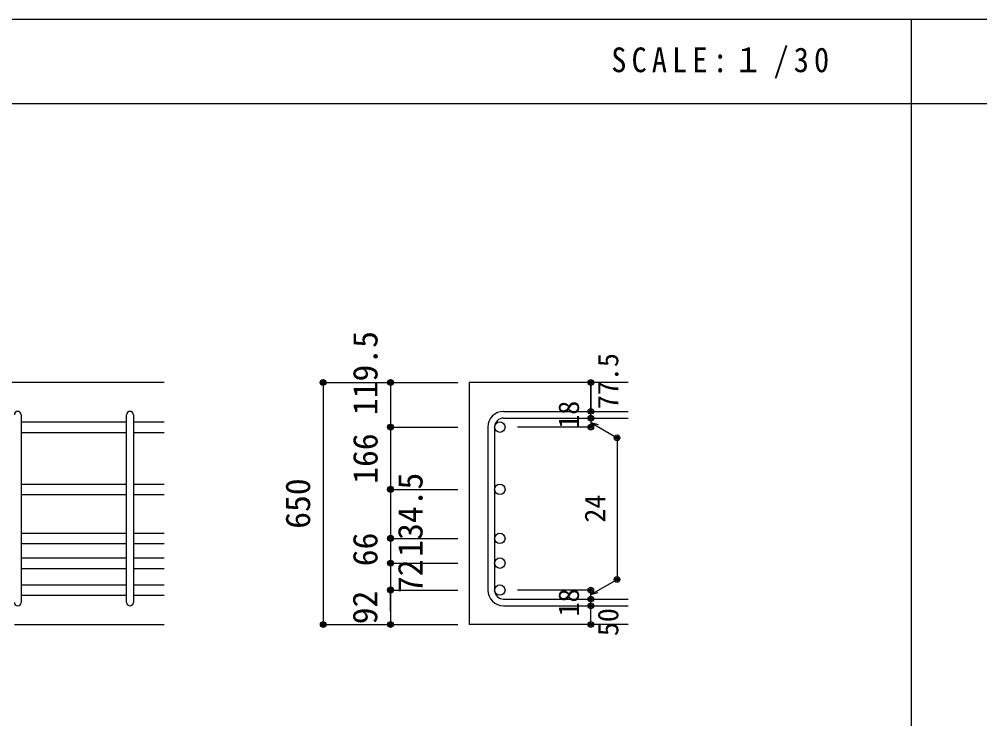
# Model space of a CAD drawing. Units: millimetres at full size, sheet at 1:30; details may follow other scales. Extents: x -5973 to 5954, y -4195 to 4201.
# Drawn here: x -3508 to -942, y 2333 to 4201 of the extents above; entities that cross this region are included whole.
import ezdxf
from ezdxf.enums import TextEntityAlignment as Align

# ---------------------------------------------------------------- set-up
doc = ezdxf.new("R2010")
doc.units = ezdxf.units.MM
doc.header["$LTSCALE"] = 30
doc.header["$PDMODE"] = 32
doc.header["$PDSIZE"] = 15
for name, color, linetype in [('0-1_躯体線', 2, 'Continuous'), ('0-5_基礎梁筋', 7, 'Continuous'), ('0-6_スタラップ筋', 7, 'Continuous'), ('0-D_寸法', 4, 'Continuous'), ('6-7_文字', 7, 'Continuous'), ('F-0_枠', 6, 'Continuous')]:
    doc.layers.add(name, color=color, linetype=linetype)
doc.styles.add('ＭＳ ゴシック', font='')
doc.styles.get('ＭＳ ゴシック').set_extended_font_data('MS Gothic')

msp = doc.modelspace()

# ---------------------------------------------------------------- linework, layer by layer
at = {"layer": '0-1_躯体線'}
for p, q in [((-3120.8, 3231.03), (-5070.8, 3231.03)), ((-1880.8, 3231.03), (-2305.8, 3231.03)), ((-2305.8, 3231.03), (-2305.8, 2584.53)), ((-3520.8, 2584.53), (-3120.8, 2584.53)), ((-1880.8, 2584.53), (-2305.8, 2584.53))]:
    msp.add_line(p, q, dxfattribs=at)
at = {"layer": '0-5_基礎梁筋'}
for p, q in [((-3502.8, 3125.83), (-3220.8, 3125.83)), ((-3202.8, 3125.83), (-3120.8, 3125.83)), ((-3502.8, 3097.83), (-3220.8, 3097.83)), ((-3202.8, 3097.83), (-3120.8, 3097.83)), ((-3502.8, 2959.53), (-3220.8, 2959.53)), ((-3202.8, 2959.53), (-3120.8, 2959.53)), ((-3502.8, 2931.53), (-3220.8, 2931.53)), ((-3202.8, 2931.53), (-3120.8, 2931.53)), ((-3502.8, 2828.53), (-3220.8, 2828.53)), ((-3202.8, 2828.53), (-3120.8, 2828.53)), ((-3502.8, 2800.53), (-3220.8, 2800.53)), ((-3202.8, 2800.53), (-3120.8, 2800.53)), ((-3502.8, 2762.53), (-3220.8, 2762.53)), ((-3202.8, 2762.53), (-3120.8, 2762.53)), ((-3502.8, 2734.53), (-3220.8, 2734.53)), ((-3202.8, 2734.53), (-3120.8, 2734.53)), ((-3502.8, 2690.53), (-3220.8, 2690.53)), ((-3202.8, 2690.53), (-3120.8, 2690.53)), ((-3502.8, 2662.53), (-3220.8, 2662.53)), ((-3202.8, 2662.53), (-3120.8, 2662.53))]:
    msp.add_line(p, q, dxfattribs=at)
at = {"layer": '0-5_基礎梁筋', "color": 3}
for centre in [(-2223.8, 3111.83), (-2223.8, 2945.53), (-2223.8, 2814.53), (-2223.8, 2748.53), (-2223.8, 2676.53)]:
    msp.add_circle(centre, 14, dxfattribs=at)
at = {"layer": '0-6_スタラップ筋'}
for p, q in [((-3502.8, 3144.83), (-3502.8, 2643.53)), ((-3220.8, 2643.53), (-3220.8, 3144.83)), ((-3202.8, 3144.83), (-3202.8, 2643.53)), ((-2213.8, 3153.83), (-1880.8, 3153.83)), ((-2213.8, 3135.83), (-1880.8, 3135.83)), ((-2255.8, 3111.83), (-2255.8, 2676.53)), ((-2237.8, 3111.83), (-2237.8, 2676.53)), ((-2213.8, 2652.53), (-1880.8, 2652.53)), ((-2213.8, 2634.53), (-1880.8, 2634.53))]:
    msp.add_line(p, q, dxfattribs=at)
for centre, radius, start, end in [((-3511.8, 3144.83), 9, 0, 180), ((-3211.8, 3144.83), 9, 0, 180), ((-2213.8, 3111.83), 42, 90, 180), ((-2213.8, 3111.83), 24, 90, 180), ((-2213.8, 2676.53), 42, 180, 270), ((-2213.8, 2676.53), 24, 180, 270), ((-3511.8, 2643.53), 9, 180, 0), ((-3211.8, 2643.53), 9, 180, 0)]:
    msp.add_arc(centre, radius, start, end, dxfattribs=at)
at = {"layer": '0-D_寸法'}
for p, q in [((-2695.8, 3231.03), (-2515.8, 3231.03)), ((-2695.8, 3231.03), (-2515.8, 3231.03)), ((-2695.8, 3231.03), (-2695.8, 2584.53)), ((-2515.8, 3231.03), (-2335.8, 3231.03)), ((-2515.8, 3231.03), (-2335.8, 3231.03)), ((-2515.8, 3231.03), (-2515.8, 2584.53)), ((-1980.8, 3153.83), (-1980.8, 3231.03)), ((-1980.8, 3231.03), (-1980.8, 3153.83)), ((-1980.8, 3135.83), (-1980.8, 3153.83)), ((-1980.8, 3135.83), (-1980.8, 3111.83)), ((-2515.8, 3111.83), (-2335.8, 3111.83)), ((-2515.8, 3111.83), (-2335.8, 3111.83)), ((-1980.8, 3111.83), (-2176.89, 3111.83)), ((-1980.8, 3123.83), (-1910.74, 3083.39)), ((-1980.8, 3123.83), (-1961.48, 3118.66)), ((-1910.74, 3083.39), (-1910.74, 2704.98)), ((-2515.8, 2945.53), (-2335.8, 2945.53)), ((-2515.8, 2945.53), (-2335.8, 2945.53)), ((-2515.8, 2814.53), (-2335.8, 2814.53)), ((-2515.8, 2748.53), (-2335.8, 2748.53)), ((-1980.8, 2664.53), (-1910.74, 2704.98)), ((-2515.8, 2676.53), (-2335.8, 2676.53)), ((-2515.8, 2620.57), (-2515.8, 2676.53)), ((-1980.8, 2676.53), (-2176.89, 2676.53)), ((-1980.8, 2652.53), (-1980.8, 2676.53)), ((-1980.8, 2664.53), (-1961.48, 2669.71)), ((-1980.8, 2634.53), (-1980.8, 2652.53)), ((-1980.8, 2584.53), (-1980.8, 2634.53)), ((-2695.8, 2584.53), (-2515.8, 2584.53)), ((-2515.8, 2584.53), (-2335.8, 2584.53))]:
    msp.add_line(p, q, dxfattribs=at)
for centre, radius in [((-2695.8, 3231.03), 8), ((-2695.8, 3231.03), 7.2), ((-2695.8, 3231.03), 6.4), ((-2695.8, 3231.03), 5.6), ((-2695.8, 3231.03), 4.8), ((-2695.8, 3231.03), 4), ((-2695.8, 3231.03), 3.2), ((-2515.8, 3231.03), 8), ((-2515.8, 3231.03), 7.2), ((-2515.8, 3231.03), 6.4), ((-2515.8, 3231.03), 5.6), ((-2515.8, 3231.03), 4.8), ((-2515.8, 3231.03), 4), ((-2515.8, 3231.03), 3.2), ((-1980.8, 3231.03), 4), ((-1980.8, 3231.03), 3.6), ((-1980.8, 3231.03), 3.2), ((-1980.8, 3231.03), 2.8), ((-2695.8, 3231.03), 2.4), ((-2695.8, 3231.03), 1.6), ((-2695.8, 3231.03), 0.8), ((-2515.8, 3231.03), 2.4), ((-2515.8, 3231.03), 1.6), ((-2515.8, 3231.03), 0.8), ((-1980.8, 3231.03), 2.4), ((-1980.8, 3231.03), 2), ((-1980.8, 3231.03), 1.6), ((-1980.8, 3231.03), 1.2), ((-1980.8, 3231.03), 0.8), ((-1980.8, 3231.03), 0.4), ((-1980.8, 3153.83), 4), ((-1980.8, 3153.83), 3.6), ((-1980.8, 3153.83), 3.2), ((-1980.8, 3153.83), 2.8), ((-1980.8, 3135.83), 4), ((-1980.8, 3135.83), 3.6), ((-1980.8, 3135.83), 3.2), ((-1980.8, 3135.83), 2.8), ((-1980.8, 3153.83), 2.4), ((-1980.8, 3135.83), 2.4), ((-1980.8, 3153.83), 2), ((-1980.8, 3135.83), 2), ((-1980.8, 3153.83), 1.6), ((-1980.8, 3135.83), 1.6), ((-1980.8, 3153.83), 1.2), ((-1980.8, 3135.83), 1.2), ((-1980.8, 3153.83), 0.8), ((-1980.8, 3135.83), 0.8), ((-1980.8, 3153.83), 0.4), ((-1980.8, 3135.83), 0.4), ((-2515.8, 3111.83), 8), ((-2515.8, 3111.83), 7.2), ((-2515.8, 3111.83), 6.4), ((-2515.8, 3111.83), 5.6), ((-2515.8, 3111.83), 4.8), ((-2515.8, 3111.83), 4), ((-2515.8, 3111.83), 3.2), ((-2515.8, 3111.83), 2.4), ((-2515.8, 3111.83), 1.6), ((-2515.8, 3111.83), 0.8), ((-1980.8, 3111.83), 4), ((-1980.8, 3111.83), 3.6), ((-1980.8, 3111.83), 3.2), ((-1980.8, 3111.83), 2.8), ((-1980.8, 3111.83), 2.4), ((-1980.8, 3111.83), 2), ((-1980.8, 3111.83), 1.6), ((-1980.8, 3111.83), 1.2), ((-1980.8, 3111.83), 0.8), ((-1980.8, 3111.83), 0.4), ((-1910.74, 3083.39), 4), ((-1910.74, 3083.39), 3.6), ((-1910.74, 3083.39), 3.2), ((-1910.74, 3083.39), 2.8), ((-1910.74, 3083.39), 2.4), ((-1910.74, 3083.39), 2), ((-1910.74, 3083.39), 1.6), ((-1910.74, 3083.39), 1.2), ((-1910.74, 3083.39), 0.8), ((-1910.74, 3083.39), 0.4), ((-2515.8, 2945.53), 8), ((-2515.8, 2945.53), 7.2), ((-2515.8, 2945.53), 6.4), ((-2515.8, 2945.53), 5.6), ((-2515.8, 2945.53), 4.8), ((-2515.8, 2945.53), 4), ((-2515.8, 2945.53), 3.2), ((-2515.8, 2945.53), 2.4), ((-2515.8, 2945.53), 1.6), ((-2515.8, 2945.53), 0.8), ((-2515.8, 2814.53), 8), ((-2515.8, 2814.53), 7.2), ((-2515.8, 2814.53), 6.4), ((-2515.8, 2814.53), 5.6), ((-2515.8, 2814.53), 4.8), ((-2515.8, 2814.53), 4), ((-2515.8, 2814.53), 3.2), ((-2515.8, 2814.53), 2.4), ((-2515.8, 2814.53), 1.6), ((-2515.8, 2814.53), 0.8), ((-2515.8, 2748.53), 8), ((-2515.8, 2748.53), 7.2), ((-2515.8, 2748.53), 6.4), ((-2515.8, 2748.53), 5.6), ((-2515.8, 2748.53), 4.8), ((-2515.8, 2748.53), 4), ((-2515.8, 2748.53), 3.2), ((-2515.8, 2748.53), 2.4), ((-2515.8, 2748.53), 1.6), ((-2515.8, 2748.53), 0.8), ((-1910.74, 2704.98), 4), ((-1910.74, 2704.98), 3.6), ((-1910.74, 2704.98), 3.2), ((-1910.74, 2704.98), 2.8), ((-1910.74, 2704.98), 2.4), ((-1910.74, 2704.98), 2), ((-1910.74, 2704.98), 1.6), ((-1910.74, 2704.98), 1.2), ((-1910.74, 2704.98), 0.8), ((-1910.74, 2704.98), 0.4), ((-2515.8, 2676.53), 8), ((-2515.8, 2676.53), 7.2), ((-2515.8, 2676.53), 6.4), ((-2515.8, 2676.53), 5.6), ((-2515.8, 2676.53), 4.8), ((-2515.8, 2676.53), 4), ((-2515.8, 2676.53), 3.2), ((-2515.8, 2676.53), 2.4), ((-2515.8, 2676.53), 1.6), ((-2515.8, 2676.53), 0.8), ((-1980.8, 2676.53), 4), ((-1980.8, 2676.53), 3.6), ((-1980.8, 2676.53), 3.2), ((-1980.8, 2676.53), 2.8), ((-1980.8, 2676.53), 2.4), ((-1980.8, 2676.53), 2), ((-1980.8, 2676.53), 1.6), ((-1980.8, 2676.53), 1.2), ((-1980.8, 2676.53), 0.8), ((-1980.8, 2676.53), 0.4), ((-1980.8, 2652.53), 4), ((-1980.8, 2652.53), 3.6), ((-1980.8, 2652.53), 3.2), ((-1980.8, 2652.53), 2.8), ((-1980.8, 2652.53), 2.4), ((-1980.8, 2652.53), 2), ((-1980.8, 2652.53), 1.6), ((-1980.8, 2652.53), 1.2), ((-1980.8, 2652.53), 0.8), ((-1980.8, 2652.53), 0.4), ((-1980.8, 2634.53), 4), ((-1980.8, 2634.53), 3.6), ((-1980.8, 2634.53), 3.2), ((-1980.8, 2634.53), 2.8), ((-1980.8, 2634.53), 2.4), ((-1980.8, 2634.53), 2), ((-1980.8, 2634.53), 1.6), ((-1980.8, 2634.53), 1.2), ((-1980.8, 2634.53), 0.8), ((-1980.8, 2634.53), 0.4), ((-2695.8, 2584.53), 7.2), ((-2695.8, 2584.53), 6.4), ((-2695.8, 2584.53), 5.6), ((-2695.8, 2584.53), 4.8), ((-2695.8, 2584.53), 4), ((-2695.8, 2584.53), 3.2), ((-2695.8, 2584.53), 2.4), ((-2695.8, 2584.53), 1.6), ((-2695.8, 2584.53), 0.8), ((-2515.8, 2584.53), 7.2), ((-2515.8, 2584.53), 6.4), ((-2515.8, 2584.53), 5.6), ((-2515.8, 2584.53), 4.8), ((-2515.8, 2584.53), 4), ((-2515.8, 2584.53), 3.2), ((-2515.8, 2584.53), 2.4), ((-2515.8, 2584.53), 1.6), ((-2515.8, 2584.53), 0.8), ((-1980.8, 2584.53), 4), ((-1980.8, 2584.53), 3.6), ((-1980.8, 2584.53), 3.2), ((-1980.8, 2584.53), 2.8), ((-1980.8, 2584.53), 2.4), ((-1980.8, 2584.53), 2), ((-1980.8, 2584.53), 1.6), ((-1980.8, 2584.53), 1.2), ((-1980.8, 2584.53), 0.8), ((-1980.8, 2584.53), 0.4)]:
    msp.add_circle(centre, radius, dxfattribs=at)
at = {"layer": '0-D_寸法', "color": 7}
for p in [(-2695.8, 3231.03), (-2695.8, 3231.03), (-2515.8, 3231.03), (-1980.8, 3231.03), (-1980.8, 3153.83), (-1980.8, 3135.83), (-2515.8, 3111.83), (-1980.8, 3111.83), (-1910.74, 3083.39), (-2515.8, 2945.53), (-2515.8, 2814.53), (-2515.8, 2814.53), (-2515.8, 2748.53), (-2515.8, 2748.53), (-1910.74, 2704.98), (-2515.8, 2676.53), (-2515.8, 2676.53), (-1980.8, 2676.53), (-1980.8, 2676.53), (-1980.8, 2652.53), (-1980.8, 2634.53), (-2695.8, 2584.53), (-2695.8, 2584.53), (-2515.8, 2584.53), (-1980.8, 2584.53)]:
    msp.add_point(p, dxfattribs=at)
at = {"layer": 'F-0_枠'}
msp.add_line((-5972.88, 4201.15), (5954.1, 4201.15), dxfattribs=at)
at = {"layer": 'F-0_枠', "color": 2}
for p, q in [((-1124.64, 4201.15), (-1124.64, -4195.24)), ((-5972.88, 3976.15), (3723.6, 3976.15))]:
    msp.add_line(p, q, dxfattribs=at)

# ---------------------------------------------------------------- texts
at = {"layer": '0-D_寸法', "style": 'ＭＳ ゴシック'}
for s, height, p in [('119.5', 65.98, (-2530.84, 3143.84)), ('77.5', 54.99, (-1890.8, 3159.83)), ('18', 54.99, (-1995.8, 3107.33)), ('166', 65.98, (-2530.55, 2960.39)), ('134.5', 65.98, (-2410.51, 2765.58)), ('650', 65.98, (-2710.8, 2840.28)), ('24', 54.99, (-1925.74, 2856.68)), ('66', 65.98, (-2530.83, 2740.27)), ('72', 65.98, (-2410.54, 2668.43)), ('92', 65.98, (-2531.49, 2585.24)), ('18', 54.99, (-1995.8, 2606.03)), ('50', 54.99, (-1890.8, 2553.53))]:
    msp.add_text(s, height=height, rotation=90, dxfattribs=at).set_placement(p, align=Align.BOTTOM_LEFT)
at = {"layer": '6-7_文字', "color": 2, "insert": (-1925.98, 4043.65), "char_height": 65.98, "attachment_point": 7, "style": 'ＭＳ ゴシック'}
msp.add_mtext('\\T1.34;\\W0.9;SCALE:１/30', dxfattribs=at)

doc.saveas('drawing.dxf')
